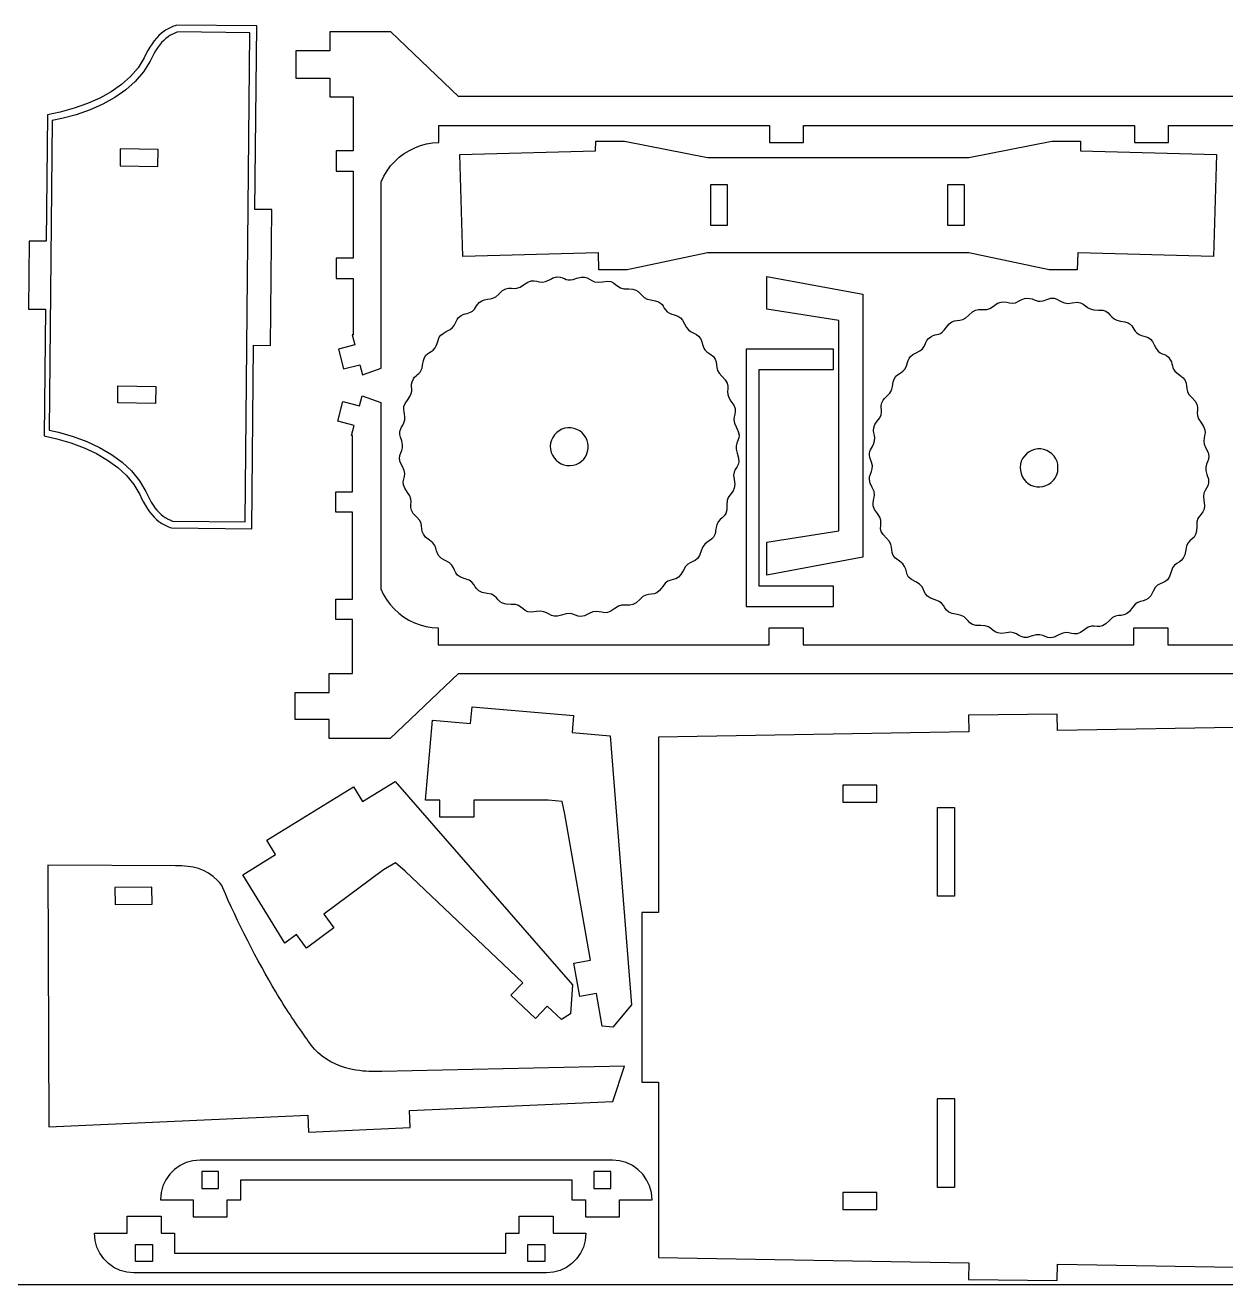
# Model space of a CAD drawing. Extents: x 19 to 601, y 5 to 578.
# Drawn here: x 309.5 to 489.8, y 8.3 to 197.4 of the extents above; entities that cross this region are included whole.
import ezdxf

# ---------------------------------------------------------------- set-up
doc = ezdxf.new("R2010")
doc.units = 0
doc.layers.get('0').update_dxf_attribs({"linetype": 'CONTINUOUS'})

msp = doc.modelspace()

# ---------------------------------------------------------------- linework, layer by layer
at = {"color": 3}
for p, q in [((330.781878, 196.748356), (330.584448, 196.635611)), ((330.982362, 196.85657), (330.781878, 196.748356)), ((331.185997, 196.959753), (330.982362, 196.85657)), ((331.392588, 197.058506), (331.185997, 196.959753)), ((331.602333, 197.152628), (331.392588, 197.058506)), ((331.815131, 197.242019), (331.602333, 197.152628)), ((332.030982, 197.32668), (331.815131, 197.242019)), ((332.249887, 197.40661), (332.030982, 197.32668)), ((344.299893, 197.286942), (332.249887, 197.40661)), ((344.026406, 169.7481), (344.299893, 197.286942)), ((328.909329, 195.050967), (328.576262, 194.602753)), ((329.257274, 195.466633), (328.909329, 195.050967)), ((329.620099, 195.849949), (329.257274, 195.466633)), ((329.997696, 196.200216), (329.620099, 195.849949)), ((330.390072, 196.518135), (329.997696, 196.200216)), ((330.584448, 196.635611), (330.390072, 196.518135)), ((364.441088, 196.412414), (355.272088, 196.412414)), ((355.272088, 196.412414), (355.272088, 193.558114)), ((374.662988, 186.662714), (364.441088, 196.412414)), ((327.666025, 193.062816), (327.392269, 192.484606)), ((327.95466, 193.608677), (327.666025, 193.062816)), ((328.258072, 194.121989), (327.95466, 193.608677)), ((328.576262, 194.602753), (328.258072, 194.121989)), ((350.172088, 193.558114), (350.172088, 189.478114)), ((355.272088, 193.558114), (350.172088, 193.558114)), ((326.477465, 191.018518), (325.338875, 189.685859)), ((327.392269, 192.484606), (326.477465, 191.018518)), ((325.338875, 189.685859), (323.993677, 188.484258)), ((350.172088, 189.478114), (355.272088, 189.478114)), ((355.272088, 189.478114), (355.272088, 186.629314)), ((322.459448, 187.411541), (320.753574, 186.465935)), ((323.993677, 188.484258), (322.459448, 187.411541)), ((318.893225, 185.644468), (316.895989, 184.945867)), ((320.753574, 186.465935), (318.893225, 185.644468)), ((355.272088, 186.629314), (358.790588, 186.629314)), ((358.790588, 186.629314), (358.790588, 178.546214)), ((511.047988, 186.708114), (374.662988, 186.708114)), ((374.662988, 186.708114), (374.662988, 186.662714)), ((312.866609, 183.971033), (312.677803, 164.95917)), ((314.779042, 184.367661), (312.866609, 183.971033)), ((316.895989, 184.945867), (314.779042, 184.367661)), ((371.630088, 179.794214), (371.630088, 182.344214)), ((371.630088, 182.344214), (421.324588, 182.344214)), ((421.324588, 182.344214), (421.324588, 179.794214)), ((426.424588, 179.794214), (426.424588, 182.344214)), ((426.424588, 182.344214), (476.119088, 182.344214)), ((476.119088, 182.344214), (476.119088, 179.794214)), ((481.219088, 179.794214), (481.219088, 182.344214)), ((481.219088, 182.344214), (491.419088, 182.344214)), ((369.804688, 179.577014), (370.712188, 179.729414)), ((370.712188, 179.729414), (371.630088, 179.794214)), ((395.196388, 178.561914), (395.217488, 180.008514)), ((395.217488, 180.008514), (399.514288, 180.008514)), ((399.514288, 180.008514), (411.976788, 177.523114)), ((421.324588, 179.794214), (426.424588, 179.794214)), ((451.256188, 177.523114), (463.718688, 180.008514)), ((463.718688, 180.008514), (468.015488, 180.008514)), ((468.015488, 180.008514), (468.036588, 178.561914)), ((476.119088, 179.794214), (481.219088, 179.794214)), ((358.790588, 178.546214), (356.240588, 178.546214)), ((356.240588, 178.546214), (356.240588, 175.486214)), ((365.708388, 177.576414), (366.442988, 178.130514)), ((366.442988, 178.130514), (367.227388, 178.611714)), ((367.227388, 178.611714), (368.054288, 179.015514)), ((368.054288, 179.015514), (368.915988, 179.338314)), ((368.915988, 179.338314), (369.804688, 179.577014)), ((374.804388, 177.989214), (395.196388, 178.561914)), ((375.233988, 162.695214), (374.804388, 177.989214)), ((468.036588, 178.561914), (488.428588, 177.989214)), ((488.428588, 177.989214), (487.999088, 162.695214)), ((363.867688, 175.530414), (364.414788, 176.270314)), ((364.414788, 176.270314), (365.030188, 176.954414)), ((365.030188, 176.954414), (365.708388, 177.576414)), ((411.976788, 177.523114), (451.256188, 177.523114)), ((356.240588, 175.486214), (358.790588, 175.486214)), ((358.790588, 175.486214), (358.790588, 162.418614)), ((362.998188, 173.910814), (363.394088, 174.741514)), ((363.394088, 174.741514), (363.867688, 175.530414)), ((362.998188, 145.929214), (362.998188, 173.910814)), ((346.57628, 169.722777), (344.026406, 169.7481)), ((346.373698, 149.323783), (346.57628, 169.722777)), ((310.127929, 164.984493), (310.026638, 154.784996)), ((311.32317, 164.972623), (310.127929, 164.984493)), ((312.677803, 164.95917), (311.32317, 164.972623)), ((395.565688, 163.243114), (375.233988, 162.695214)), ((395.633288, 163.243114), (395.565688, 163.243114)), ((395.698288, 160.693114), (395.633288, 163.243114)), ((411.976788, 163.243114), (399.915388, 160.693114)), ((451.256188, 163.243114), (411.976788, 163.243114)), ((463.317688, 160.693114), (451.256188, 163.243114)), ((467.599788, 163.243114), (467.534788, 160.693114)), ((467.667388, 163.243114), (467.599788, 163.243114)), ((487.999088, 162.695214), (467.667388, 163.243114)), ((358.790588, 162.418614), (356.240588, 162.418614)), ((356.240588, 162.418614), (356.240588, 159.358614)), ((356.240588, 159.358614), (358.790588, 159.358614)), ((358.790588, 159.358614), (358.790588, 150.904614)), ((399.915388, 160.693114), (395.698288, 160.693114)), ((420.897388, 154.770314), (420.897388, 159.702214)), ((420.897388, 159.702214), (435.349388, 157.006614)), ((467.534788, 160.693114), (463.317688, 160.693114)), ((435.349388, 157.006614), (435.349388, 117.550714)), ((310.026638, 154.784996), (311.22188, 154.773126)), ((311.22188, 154.773126), (312.576513, 154.759673)), ((312.576513, 154.759673), (312.387708, 135.747911)), ((431.736388, 153.049814), (420.897388, 154.770314)), ((431.736388, 121.507614), (431.736388, 153.049814)), ((359.029388, 149.411914), (356.561188, 148.769514)), ((358.790588, 150.904614), (358.640888, 150.904614)), ((358.640888, 150.904614), (359.029388, 149.411914)), ((343.550338, 121.810364), (343.823824, 149.349106)), ((343.823824, 149.349106), (346.373698, 149.323783)), ((356.561188, 148.769514), (357.335088, 145.796114)), ((430.939688, 148.780614), (417.831288, 148.780614)), ((417.831288, 148.780614), (417.831288, 110.134114)), ((430.939688, 145.713614), (430.939688, 148.780614)), ((357.335088, 145.796114), (359.803388, 146.438614)), ((359.803388, 146.438614), (360.194988, 144.934114)), ((360.194988, 144.934114), (362.998188, 145.929214)), ((419.766588, 113.201114), (419.766588, 145.713614)), ((419.766588, 145.713614), (430.939688, 145.713614)), ((356.479588, 137.948414), (357.253488, 140.921814)), ((357.253488, 140.921814), (359.721788, 140.279214)), ((359.721788, 140.279214), (360.113388, 141.783814)), ((360.113388, 141.783814), (362.916588, 140.788614)), ((362.916588, 140.788614), (362.916588, 112.807014)), ((358.947788, 137.306014), (356.479588, 137.948414)), ((358.559288, 135.813214), (358.947788, 137.306014)), ((312.387708, 135.747911), (314.291888, 135.31348)), ((314.291888, 135.31348), (316.396932, 134.693245)), ((316.396932, 134.693245), (318.379899, 133.955017)), ((358.708988, 135.813214), (358.559288, 135.813214)), ((358.708988, 127.359214), (358.708988, 135.813214)), ((318.379899, 133.955017), (320.22357, 133.097066)), ((320.22357, 133.097066), (321.910325, 132.117468)), ((321.910325, 132.117468), (323.422948, 131.014592)), ((323.422948, 131.014592), (324.744018, 129.786513)), ((324.744018, 129.786513), (325.855915, 128.431404)), ((325.855915, 128.431404), (326.741425, 126.947638)), ((326.741425, 126.947638), (327.003641, 126.363905)), ((356.158988, 124.299214), (356.158988, 127.359214)), ((356.158988, 127.359214), (358.708988, 127.359214)), ((327.003641, 126.363905), (327.281381, 125.81272)), ((327.281381, 125.81272), (327.574536, 125.293183)), ((327.574536, 125.293183), (327.883117, 124.806395)), ((327.883117, 124.806395), (328.207216, 124.351454)), ((328.207216, 124.351454), (328.546837, 123.92896)), ((328.546837, 123.92896), (328.901979, 123.538714)), ((328.901979, 123.538714), (329.272543, 123.180817)), ((329.272543, 123.180817), (329.658528, 122.855168)), ((358.708988, 124.299214), (356.158988, 124.299214)), ((358.708988, 111.231614), (358.708988, 124.299214)), ((329.658528, 122.855168), (329.850534, 122.733955)), ((329.850534, 122.733955), (330.045685, 122.617311)), ((330.045685, 122.617311), (330.243982, 122.505237)), ((330.243982, 122.505237), (330.445428, 122.398031)), ((330.445428, 122.398031), (330.650115, 122.295093)), ((330.650115, 122.295093), (330.857951, 122.196924)), ((330.857951, 122.196924), (331.068932, 122.103325)), ((331.068932, 122.103325), (331.283059, 122.014394)), ((331.283059, 122.014394), (331.500332, 121.930032)), ((331.500332, 121.930032), (343.550338, 121.810364)), ((420.897388, 119.787114), (431.736388, 121.507614)), ((420.897388, 114.855214), (420.897388, 119.787114)), ((435.349388, 117.550714), (420.897388, 114.855214)), ((362.916588, 112.807014), (363.312488, 111.976314)), ((363.312488, 111.976314), (363.786088, 111.187414)), ((430.939688, 113.201114), (419.766588, 113.201114)), ((430.939688, 110.134114), (430.939688, 113.201114)), ((356.158988, 108.171614), (356.158988, 111.231614)), ((356.158988, 111.231614), (358.708988, 111.231614)), ((363.786088, 111.187414), (364.333188, 110.447514)), ((364.333188, 110.447514), (364.948588, 109.763414)), ((364.948588, 109.763414), (365.626788, 109.141414)), ((417.831288, 110.134114), (430.939688, 110.134114)), ((358.708988, 108.171614), (356.158988, 108.171614)), ((358.708988, 100.088514), (358.708988, 108.171614)), ((365.626788, 109.141414), (366.361388, 108.587314)), ((366.361388, 108.587314), (367.145788, 108.106114)), ((367.145788, 108.106114), (367.972688, 107.702314)), ((367.972688, 107.702314), (368.834388, 107.379514)), ((368.834388, 107.379514), (369.723088, 107.140814)), ((369.723088, 107.140814), (370.630588, 106.988414)), ((370.630588, 106.988414), (371.548488, 106.923614)), ((371.548488, 106.923614), (371.548488, 104.373614)), ((421.242988, 104.373614), (421.242988, 106.923614)), ((421.242988, 106.923614), (426.342988, 106.923614)), ((426.342988, 106.923614), (426.342988, 104.373614)), ((476.037488, 104.373614), (476.037488, 106.923614)), ((476.037488, 106.923614), (481.137488, 106.923614)), ((481.137488, 106.923614), (481.137488, 104.373614)), ((371.548488, 104.373614), (421.242988, 104.373614)), ((426.342988, 104.373614), (476.037488, 104.373614)), ((481.137488, 104.373614), (491.337488, 104.373614)), ((355.190488, 97.239714), (355.190488, 100.088514)), ((355.190488, 100.088514), (358.708988, 100.088514)), ((374.581388, 100.055114), (364.359488, 90.305414)), ((374.581388, 100.009714), (374.581388, 100.055114)), ((510.966388, 100.009714), (374.581388, 100.009714)), ((350.090488, 93.159714), (350.090488, 97.239714)), ((350.090488, 97.239714), (355.190488, 97.239714)), ((376.415387, 92.557714), (376.639087, 95.097814)), ((376.639087, 95.097814), (391.880087, 93.755814)), ((355.190488, 93.159714), (350.090488, 93.159714)), ((355.190488, 90.305414), (355.190488, 93.159714)), ((369.628387, 81.076814), (370.683787, 93.062314)), ((370.683787, 93.062314), (376.415387, 92.557714)), ((391.880087, 93.755814), (391.656487, 91.215614)), ((464.513487, 93.974214), (451.196987, 93.821114)), ((451.196987, 93.821114), (451.226087, 91.300014)), ((464.541687, 91.523814), (464.513487, 93.974214)), ((391.656487, 91.215614), (397.388187, 90.710914)), ((451.226087, 91.300014), (404.663087, 90.517514)), ((509.172087, 92.273814), (464.541687, 91.523814)), ((364.359488, 90.305414), (355.190488, 90.305414)), ((397.388187, 90.710914), (400.586487, 50.320814)), ((404.663087, 90.517514), (404.663087, 64.220014)), ((360.185775, 80.875755), (365.09218, 83.881239)), ((365.09218, 83.881239), (391.700217, 53.326259)), ((345.806965, 75.058219), (358.853719, 83.050142)), ((358.853719, 83.050142), (360.185775, 80.875755)), ((371.797887, 81.075614), (369.628387, 81.076814)), ((371.796387, 78.525614), (371.797887, 81.075614)), ((376.897787, 81.072914), (376.896387, 78.522814)), ((388.072287, 81.066614), (376.897787, 81.072914)), ((390.173687, 80.859914), (388.072287, 81.066614)), ((390.582487, 78.958014), (390.173687, 80.859914)), ((376.896387, 78.522814), (371.796387, 78.525614)), ((394.434787, 57.038714), (390.582487, 78.958014)), ((347.139025, 72.883691), (345.806965, 75.058219)), ((342.232409, 69.878131), (347.139025, 72.883691)), ((332.113196, 71.225199), (312.914023, 71.300623)), ((312.914023, 71.300623), (313.057346, 32.03105)), ((363.345444, 70.586638), (354.361525, 63.941313)), ((365.157105, 71.671235), (363.345444, 70.586638)), ((366.617613, 70.386), (365.157105, 71.671235)), ((384.241378, 53.655856), (366.617613, 70.386)), ((348.517363, 59.618262), (342.232409, 69.878131)), ((354.361525, 63.941313), (355.878075, 61.891268)), ((404.663087, 64.220014), (402.113087, 64.220014)), ((402.113087, 64.220014), (402.113087, 38.720014)), ((350.261499, 60.908425), (348.517363, 59.618262)), ((351.777909, 58.858377), (350.261499, 60.908425)), ((355.878075, 61.891268), (351.777909, 58.858377)), ((391.923387, 56.597514), (394.434787, 57.038714)), ((392.806187, 51.574514), (391.923387, 56.597514)), ((382.485685, 51.806659), (384.241378, 53.655856)), ((391.700217, 53.326259), (391.414316, 48.970341)), ((386.184568, 48.295496), (382.485685, 51.806659)), ((395.317587, 52.015714), (392.806187, 51.574514)), ((396.176187, 47.130214), (395.317587, 52.015714)), ((387.94012, 50.144689), (386.184568, 48.295496)), ((390.054609, 48.137433), (387.94012, 50.144689)), ((400.586487, 50.320814), (397.764387, 46.990314)), ((391.414316, 48.970341), (390.054609, 48.137433)), ((397.764387, 46.990314), (396.176187, 47.130214)), ((399.51527, 41.144537), (363.115007, 40.35502)), ((397.791313, 35.834318), (399.51527, 41.144537)), ((402.113087, 38.720014), (404.663087, 38.720014)), ((404.663087, 38.720014), (404.663087, 12.400014)), ((367.237617, 34.463004), (397.791313, 35.834318)), ((367.34953, 31.915469), (367.237617, 34.463004)), ((313.057346, 32.03105), (351.952971, 33.777026)), ((351.952971, 33.777026), (352.064231, 31.243882)), ((352.064231, 31.243882), (367.34953, 31.915469)), ((333.721187, 26.644814), (332.796787, 26.204214)), ((334.723787, 26.921714), (333.721187, 26.644814)), ((335.787387, 27.017814), (334.723787, 26.921714)), ((397.739787, 27.017814), (335.787387, 27.017814)), ((398.803487, 26.921714), (397.739787, 27.017814)), ((399.805987, 26.644814), (398.803487, 26.921714)), ((400.730387, 26.204214), (399.805987, 26.644814)), ((331.250987, 24.900314), (330.663787, 24.071214)), ((331.967687, 25.617014), (331.250987, 24.900314)), ((332.796787, 26.204214), (331.967687, 25.617014)), ((401.559487, 25.617014), (400.730387, 26.204214)), ((402.276187, 24.900314), (401.559487, 25.617014)), ((402.863387, 24.071214), (402.276187, 24.900314)), ((330.223187, 23.146814), (329.946287, 22.144214)), ((330.663787, 24.071214), (330.223187, 23.146814)), ((341.904687, 21.080614), (341.904687, 24.049214)), ((341.904687, 24.049214), (391.622487, 24.049214)), ((391.622487, 24.049214), (391.622487, 21.080614)), ((403.303987, 23.146814), (402.863387, 24.071214)), ((403.580887, 22.144214), (403.303987, 23.146814)), ((329.946287, 22.144214), (329.850187, 21.080614)), ((329.850187, 21.080614), (334.759787, 21.080614)), ((334.759787, 21.080614), (334.759787, 18.530614)), ((339.859787, 18.530614), (339.859787, 21.080614)), ((339.859787, 21.080614), (341.904687, 21.080614)), ((391.622487, 21.080614), (393.667287, 21.080614)), ((393.667287, 21.080614), (393.667287, 18.530614)), ((398.767287, 18.530614), (398.767287, 21.080614)), ((398.767287, 21.080614), (403.676987, 21.080614)), ((403.676987, 21.080614), (403.580887, 22.144214)), ((324.828987, 16.039914), (324.828987, 18.589914)), ((324.828987, 18.589914), (329.928987, 18.589914)), ((329.928987, 18.589914), (329.928987, 16.039914)), ((334.759787, 18.530614), (339.859787, 18.530614)), ((383.736487, 16.039914), (383.736487, 18.589914)), ((383.736487, 18.589914), (388.836487, 18.589914)), ((388.836487, 18.589914), (388.836487, 16.039914)), ((393.667287, 18.530614), (398.767287, 18.530614)), ((320.015487, 14.976314), (319.919387, 16.039914)), ((319.919387, 16.039914), (324.828987, 16.039914)), ((329.928987, 16.039914), (331.973887, 16.039914)), ((331.973887, 16.039914), (331.973887, 13.071314)), ((381.691687, 13.071314), (381.691687, 16.039914)), ((381.691687, 16.039914), (383.736487, 16.039914)), ((388.836487, 16.039914), (393.746187, 16.039914)), ((393.746187, 16.039914), (393.650087, 14.976314)), ((320.292387, 13.973714), (320.015487, 14.976314)), ((320.732987, 13.049314), (320.292387, 13.973714)), ((393.373187, 13.973714), (392.932587, 13.049314)), ((393.650087, 14.976314), (393.373187, 13.973714)), ((321.320187, 12.220214), (320.732987, 13.049314)), ((322.036887, 11.503514), (321.320187, 12.220214)), ((322.865987, 10.916314), (322.036887, 11.503514)), ((331.973887, 13.071314), (381.691687, 13.071314)), ((391.628687, 11.503514), (390.799587, 10.916314)), ((392.345387, 12.220214), (391.628687, 11.503514)), ((392.932587, 13.049314), (392.345387, 12.220214)), ((404.663087, 12.400014), (451.225787, 11.617514)), ((451.225787, 11.617514), (451.196987, 9.118814)), ((464.513487, 8.965714), (464.541387, 11.393914)), ((464.541387, 11.393914), (509.172087, 10.643814)), ((323.790387, 10.475714), (322.865987, 10.916314)), ((324.792987, 10.198814), (323.790387, 10.475714)), ((325.856587, 10.102714), (324.792987, 10.198814)), ((387.808987, 10.102714), (325.856587, 10.102714)), ((388.872687, 10.198814), (387.808987, 10.102714)), ((389.875187, 10.475714), (388.872687, 10.198814)), ((390.799587, 10.916314), (389.875187, 10.475714)), ((451.196987, 9.118814), (464.513487, 8.965714))]:
    msp.add_line(p, q, dxfattribs=at)
at = {"color": 1}
for p, q in [((330.019373, 194.788031), (329.710492, 194.41888)), ((330.33803, 195.124483), (330.019373, 194.788031)), ((330.666374, 195.429438), (330.33803, 195.124483)), ((330.977591, 195.68136), (330.666374, 195.429438)), ((331.101139, 195.756036), (330.977591, 195.68136)), ((331.276845, 195.856497), (331.101139, 195.756036)), ((331.455308, 195.952529), (331.276845, 195.856497)), ((331.636733, 196.044832), (331.455308, 195.952529)), ((331.821115, 196.132705), (331.636733, 196.044832)), ((332.008459, 196.216749), (331.821115, 196.132705)), ((332.198864, 196.296862), (332.008459, 196.216749)), ((332.392325, 196.372545), (332.198864, 196.296862)), ((332.425548, 196.384715), (332.392325, 196.372545)), ((343.269813, 196.277022), (332.425548, 196.384715)), ((342.540517, 122.840443), (343.269813, 196.277022)), ((328.845059, 193.11071), (328.578335, 192.606134)), ((329.122938, 193.580574), (328.845059, 193.11071)), ((329.411485, 194.01683), (329.122938, 193.580574)), ((329.710492, 194.41888), (329.411485, 194.01683)), ((328.288949, 191.994777), (327.302502, 190.413895)), ((328.578335, 192.606134), (328.288949, 191.994777)), ((327.302502, 190.413895), (326.069612, 188.970967)), ((324.627952, 187.68312), (323.000474, 186.545426)), ((326.069612, 188.970967), (324.627952, 187.68312)), ((321.207713, 185.55128), (319.268216, 184.695198)), ((323.000474, 186.545426), (321.207713, 185.55128)), ((317.199128, 183.971509), (315.017198, 183.375147)), ((319.268216, 184.695198), (317.199128, 183.971509)), ((313.571752, 183.075586), (313.110495, 136.629177)), ((315.017198, 183.375147), (313.571752, 183.075586)), ((313.110495, 136.629177), (314.549705, 136.300868)), ((314.549705, 136.300868), (316.719364, 135.661591)), ((316.719364, 135.661591), (318.773671, 134.896853)), ((318.773671, 134.896853), (320.695783, 134.002322)), ((320.695783, 134.002322), (322.468447, 132.972867)), ((322.468447, 132.972867), (324.073009, 131.802976)), ((324.073009, 131.802976), (325.488807, 130.486651)), ((325.488807, 130.486651), (326.692798, 129.019623)), ((326.692798, 129.019623), (327.647656, 127.419562)), ((327.647656, 127.419562), (327.924842, 126.802479)), ((327.924842, 126.802479), (328.181493, 126.292805)), ((328.181493, 126.292805), (328.449984, 125.817315)), ((328.449984, 125.817315), (328.729812, 125.375615)), ((328.729812, 125.375615), (329.020775, 124.967705)), ((329.020775, 124.967705), (329.322263, 124.592393)), ((329.322263, 124.592393), (329.634174, 124.249578)), ((329.634174, 124.249578), (329.9564, 123.938363)), ((329.9564, 123.938363), (330.26255, 123.68011)), ((330.26255, 123.68011), (330.38459, 123.602994)), ((330.38459, 123.602994), (330.558269, 123.499265)), ((330.558269, 123.499265), (330.734787, 123.399507)), ((330.734787, 123.399507), (330.914346, 123.303819)), ((330.914346, 123.303819), (331.096944, 123.212101)), ((331.096944, 123.212101), (331.282585, 123.124653)), ((331.282585, 123.124653), (331.47136, 123.040675)), ((331.47136, 123.040675), (331.663278, 122.960965)), ((331.663278, 122.960965), (331.696252, 122.948137)), ((331.696252, 122.948137), (342.540517, 122.840443))]:
    msp.add_line(p, q, dxfattribs=at)
at = {"color": 7}
for p, q in [((323.801122, 178.822594), (323.7758, 176.27272)), ((329.493042, 178.766068), (323.801122, 178.822594)), ((329.467719, 176.216194), (329.493042, 178.766068)), ((323.7758, 176.27272), (329.467719, 176.216194)), ((415.024288, 173.443114), (412.474288, 173.443114)), ((412.474288, 173.443114), (412.474288, 167.407914)), ((415.024288, 167.407914), (415.024288, 173.443114)), ((450.603788, 173.443114), (448.053788, 173.443114)), ((448.053788, 173.443114), (448.053788, 167.407914)), ((450.603788, 167.407914), (450.603788, 173.443114)), ((412.474288, 167.407914), (415.024288, 167.407914)), ((448.053788, 167.407914), (450.603788, 167.407914)), ((323.422478, 140.694974), (323.447801, 143.244848)), ((323.447801, 143.244848), (329.13972, 143.188322)), ((329.13972, 143.188322), (329.114398, 140.638448)), ((329.114398, 140.638448), (323.422478, 140.694974)), ((437.447387, 83.330914), (432.347387, 83.330914)), ((432.347387, 83.330914), (432.347387, 80.780914)), ((437.447387, 80.780914), (437.447387, 83.330914)), ((432.347387, 80.780914), (437.447387, 80.780914)), ((446.520287, 66.660014), (446.520287, 79.977414)), ((446.520287, 79.977414), (449.070287, 79.977414)), ((449.070287, 79.977414), (449.070287, 66.660014)), ((328.566232, 67.993486), (323.010151, 67.973206)), ((323.010151, 67.973206), (323.019374, 65.423158)), ((328.575454, 65.443438), (328.566232, 67.993486)), ((449.070287, 66.660014), (446.520287, 66.660014)), ((323.019374, 65.423158), (328.575454, 65.443438)), ((446.520287, 22.940314), (446.520287, 36.257614)), ((446.520287, 36.257614), (449.070287, 36.257614)), ((449.070287, 36.257614), (449.070287, 22.940314)), ((338.584787, 25.324314), (336.034787, 25.324314)), ((336.034787, 25.324314), (336.034787, 22.774314)), ((338.584787, 22.774314), (338.584787, 25.324314)), ((397.492287, 25.324314), (394.942287, 25.324314)), ((394.942287, 25.324314), (394.942287, 22.774314)), ((397.492287, 22.774314), (397.492287, 25.324314)), ((336.034787, 22.774314), (338.584787, 22.774314)), ((394.942287, 22.774314), (397.492287, 22.774314)), ((449.070287, 22.940314), (446.520287, 22.940314)), ((437.447387, 22.159214), (432.347387, 22.159214)), ((432.347387, 22.159214), (432.347387, 19.609214)), ((437.447387, 19.609214), (437.447387, 22.159214)), ((432.347387, 19.609214), (437.447387, 19.609214)), ((326.103987, 14.346214), (328.653987, 14.346214)), ((326.103987, 11.796214), (326.103987, 14.346214)), ((328.653987, 14.346214), (328.653987, 11.796214)), ((385.011487, 14.346214), (387.561487, 14.346214)), ((385.011487, 11.796214), (385.011487, 14.346214)), ((387.561487, 14.346214), (387.561487, 11.796214)), ((328.653987, 11.796214), (326.103987, 11.796214)), ((387.561487, 11.796214), (385.011487, 11.796214))]:
    msp.add_line(p, q, dxfattribs=at)
at = {"color": 175}
msp.add_line((599.466187, 8.307914), (19.466187, 8.307914), dxfattribs=at)
at = {"color": 3}
for points in [[(384.391088, 158.407614), (386.205788, 159.922714), (386.575688, 158.165414), (388.274188, 159.180714)], [(388.274188, 159.180714), (388.728488, 159.452314), (388.840388, 159.536214), (389.380988, 159.608314)], [(389.380988, 159.608314), (390.798188, 159.600714), (390.730088, 158.737214), (392.396088, 159.405514)], [(392.396088, 159.405514), (394.284288, 160.162914), (394.244988, 158.452414), (396.215188, 158.891314)], [(396.215188, 158.891314), (398.487688, 159.397614), (397.887088, 157.633714), (400.175388, 157.809814)], [(377.315988, 155.253714), (378.378188, 156.943414), (379.452888, 155.634814), (380.676488, 157.036314)], [(380.676488, 157.036314), (382.230688, 158.816514), (382.871688, 157.139114), (384.391088, 158.407614)], [(400.175388, 157.809814), (402.083088, 157.956614), (401.739388, 156.352814), (403.478888, 156.157014)], [(462.951588, 156.230414), (464.839888, 156.987814), (464.800588, 155.277314), (466.770688, 155.716214)], [(374.999788, 153.819814), (375.933288, 154.385014), (376.405288, 153.805114), (377.315988, 155.253714)], [(403.478888, 156.157014), (405.544488, 155.924514), (405.092888, 155.121614), (405.941388, 154.391614)], [(451.232088, 153.861214), (452.786188, 155.641414), (453.427188, 153.964014), (454.946588, 155.232514)], [(454.946588, 155.232514), (456.761388, 156.747614), (457.131188, 154.990314), (458.829688, 156.005614)], [(458.829688, 156.005614), (459.283988, 156.277214), (459.395988, 156.361114), (459.936488, 156.433214)], [(459.936488, 156.433214), (461.353788, 156.425614), (461.285588, 155.562114), (462.951588, 156.230414)], [(466.770688, 155.716214), (469.043188, 156.222514), (468.442688, 154.458614), (470.730888, 154.634714)], [(372.775388, 151.406514), (374.594088, 152.187514), (373.776088, 153.078914), (374.999788, 153.819814)], [(405.941388, 154.391614), (406.862488, 153.599314), (407.816188, 154.248714), (408.527788, 152.593214)], [(447.871488, 152.078614), (448.933688, 153.768314), (450.008388, 152.459714), (451.232088, 153.861214)], [(470.730888, 154.634714), (472.638588, 154.781514), (472.294888, 153.177714), (474.034388, 152.981914)], [(371.077588, 148.947414), (371.713688, 149.843014), (371.204888, 150.732114), (372.775388, 151.406514)], [(408.527788, 152.593214), (409.309988, 150.773214), (410.199188, 151.593514), (410.940888, 150.368714)], [(445.555288, 150.644714), (446.488888, 151.209914), (446.960788, 150.630014), (447.871488, 152.078614)], [(474.034388, 152.981914), (476.099988, 152.749414), (475.648288, 151.946514), (476.496988, 151.216514)], [(410.940888, 150.368714), (411.505888, 149.435514), (410.926888, 148.962414), (412.374888, 148.052614)], [(443.330888, 148.231414), (445.149588, 149.012414), (444.331588, 149.903814), (445.555288, 150.644714)], [(476.496988, 151.216514), (477.417988, 150.424214), (478.371788, 151.073614), (479.083288, 149.418114)], [(479.083288, 149.418114), (479.865488, 147.598114), (480.754688, 148.418414), (481.496388, 147.193614)], [(369.211488, 146.357914), (369.457388, 148.542914), (370.361088, 147.938614), (371.077588, 148.947414)], [(412.374888, 148.052614), (414.064588, 146.990914), (412.756188, 145.915514), (414.157588, 144.691914)], [(441.633088, 145.772314), (442.269188, 146.667914), (441.760388, 147.557014), (443.330888, 148.231414)], [(367.828488, 144.297814), (368.306588, 145.069114), (369.065088, 145.056714), (369.211488, 146.357914)], [(439.767188, 143.182814), (440.012888, 145.367814), (440.916588, 144.763514), (441.633088, 145.772314)], [(481.496388, 147.193614), (482.061488, 146.260414), (481.482388, 145.787314), (482.930388, 144.877514)], [(366.942288, 141.138014), (368.208288, 142.660414), (367.074688, 143.081814), (367.828488, 144.297814)], [(414.157588, 144.691914), (415.937888, 143.137414), (414.259988, 142.496614), (415.528788, 140.977614)], [(482.930388, 144.877514), (484.620088, 143.815814), (483.311688, 142.740414), (484.713088, 141.516814)], [(438.383988, 141.122714), (438.862188, 141.894014), (439.620788, 141.881614), (439.767188, 143.182814)], [(366.399188, 137.705214), (367.011688, 139.084114), (365.681888, 139.622314), (366.942288, 141.138014)], [(415.528788, 140.977614), (417.043588, 139.164014), (415.286988, 138.792614), (416.301788, 137.094814)], [(437.497788, 137.962914), (438.763988, 139.485314), (437.630188, 139.906714), (438.383988, 141.122714)], [(484.713088, 141.516814), (486.493388, 139.962314), (484.815588, 139.321514), (486.084288, 137.802514)], [(366.073788, 134.987014), (365.440288, 136.677114), (365.927988, 136.644514), (366.399188, 137.705214)], [(416.301788, 137.094814), (417.514688, 135.065514), (415.720888, 134.974014), (416.458188, 133.138114)], [(436.954688, 134.530114), (437.567188, 135.909014), (436.237388, 136.447214), (437.497788, 137.962914)], [(486.084288, 137.802514), (487.599088, 135.988914), (485.842488, 135.617514), (486.857288, 133.919714)], [(366.187688, 131.153414), (364.999988, 133.141614), (366.705088, 133.303214), (366.073788, 134.987014)], [(436.629488, 131.811914), (435.995788, 133.502014), (436.483588, 133.469414), (436.954688, 134.530114)], [(416.458188, 133.138114), (417.338688, 130.945914), (415.552688, 131.133614), (415.993488, 129.206114)], [(486.857288, 133.919714), (488.070188, 131.890414), (486.276388, 131.798914), (487.013688, 129.963014)], [(366.961288, 127.269714), (365.445788, 129.084314), (367.203188, 129.453414), (366.187688, 131.153414)], [(436.743188, 127.978314), (435.555588, 129.966514), (437.260588, 130.128114), (436.629488, 131.811914)], [(415.993488, 129.206114), (416.520388, 126.902414), (414.786188, 127.369714), (414.919588, 125.395014)], [(487.013688, 129.963014), (487.894188, 127.770814), (486.108188, 127.958514), (486.548988, 126.031014)], [(368.332088, 123.555414), (366.552288, 125.110114), (368.229188, 125.751614), (366.961288, 127.269714)], [(437.516788, 124.094614), (436.001288, 125.909214), (437.758688, 126.278314), (436.743188, 127.978314)], [(414.919588, 125.395014), (415.078888, 123.036514), (413.439588, 123.770114), (413.262588, 121.798914)], [(486.548988, 126.031014), (487.075888, 123.727314), (485.341688, 124.194614), (485.475088, 122.219914)], [(370.267588, 120.101114), (368.265988, 121.358214), (369.822988, 122.253114), (368.332088, 123.555414)], [(438.887588, 120.380314), (437.107788, 121.935014), (438.784688, 122.576514), (437.516788, 124.094614)], [(413.262588, 121.798914), (413.051288, 119.445414), (411.546488, 120.425214), (411.063488, 118.506414)], [(485.475088, 122.219914), (485.634388, 119.861414), (483.995088, 120.595014), (483.818088, 118.623814)], [(372.719988, 116.992214), (370.545488, 117.920714), (371.943688, 119.048414), (370.267588, 120.101114)], [(440.823088, 116.926014), (438.821688, 118.183114), (440.378588, 119.078014), (438.887588, 120.380314)], [(411.063488, 118.506414), (410.486588, 116.214514), (409.153288, 117.417814), (408.376388, 115.598314)], [(483.818088, 118.623814), (483.606788, 116.270314), (482.101988, 117.250114), (481.618988, 115.331314)], [(375.627688, 114.305214), (373.336188, 114.881414), (374.538288, 116.215714), (372.719988, 116.992214)], [(408.376388, 115.598314), (407.448788, 113.426014), (406.318588, 114.821114), (405.267588, 113.146914)], [(443.275488, 113.817114), (441.100988, 114.745614), (442.499188, 115.873314), (440.823088, 116.926014)], [(378.920088, 112.106214), (376.565988, 112.317614), (377.545188, 113.823114), (375.627688, 114.305214)], [(446.183288, 111.130114), (443.891688, 111.706314), (445.093888, 113.040614), (443.275488, 113.817114)], [(481.618988, 115.331314), (481.042088, 113.039414), (479.708788, 114.242714), (478.931888, 112.423214)], [(382.515688, 110.449214), (380.158388, 110.289914), (380.890388, 111.929314), (378.920088, 112.106214)], [(405.267588, 113.146914), (404.011188, 111.145214), (403.114288, 112.701214), (401.813288, 111.211314)], [(478.931888, 112.423214), (478.004388, 110.250914), (476.874088, 111.646014), (475.823188, 109.971814)], [(386.327288, 109.375314), (384.021888, 108.848814), (384.491588, 110.582714), (382.515688, 110.449214)], [(390.070888, 108.837314), (388.282488, 108.099214), (388.125788, 109.786014), (386.327288, 109.375314)], [(394.215988, 109.067114), (392.095788, 107.799514), (392.275488, 109.747114), (390.070888, 108.837314)], [(398.098588, 109.839914), (396.285288, 108.325414), (395.913088, 110.081714), (394.215988, 109.067114)], [(401.813288, 111.211314), (400.258588, 109.430814), (399.617888, 111.108814), (398.098588, 109.839914)], [(449.475588, 108.931114), (447.121488, 109.142514), (448.100688, 110.648014), (446.183288, 111.130114)], [(475.823188, 109.971814), (474.566688, 107.970114), (473.669788, 109.526114), (472.368788, 108.036214)], [(453.071188, 107.274114), (450.713888, 107.114814), (451.445888, 108.754214), (449.475588, 108.931114)], [(472.368788, 108.036214), (470.814088, 106.255714), (470.173388, 107.933714), (468.654188, 106.664814)], [(456.882888, 106.200214), (454.577388, 105.673714), (455.047088, 107.407614), (453.071188, 107.274114)], [(460.626388, 105.662214), (458.838088, 104.924114), (458.681388, 106.610914), (456.882888, 106.200214)], [(464.771588, 105.892014), (462.651288, 104.624414), (462.831088, 106.572014), (460.626388, 105.662214)], [(468.654188, 106.664814), (466.840888, 105.150314), (466.468588, 106.906614), (464.771588, 105.892014)], [(338.457639, 68.96691), (336.605448, 70.853971), (334.703619, 71.169198), (332.113196, 71.225199)], [(339.187718, 67.919975), (338.947336, 68.474588), (338.992611, 68.421856), (338.457639, 68.96691)], [(347.146953, 52.302884), (344.405256, 56.888144), (341.33595, 62.960936), (339.187718, 67.919975)], [(351.601436, 45.524556), (350.004747, 47.798527), (348.576664, 49.911694), (347.146953, 52.302884)], [(353.526955, 43.152758), (352.77177, 43.856841), (352.18448, 44.694353), (351.601436, 45.524556)], [(359.193571, 40.534861), (357.108123, 40.869619), (355.086116, 41.698636), (353.526955, 43.152758)], [(363.115007, 40.35502), (361.658727, 40.317873), (360.660318, 40.299243), (359.193571, 40.534861)]]:
    msp.add_open_spline(points, degree=3, dxfattribs=at)
at = {"color": 7}
for points in [[(391.036488, 136.972214), (389.793288, 136.881214), (388.673388, 135.884114), (388.439488, 134.659814)], [(393.942188, 135.062314), (393.532588, 136.239414), (392.279888, 137.063214), (391.036488, 136.972214)], [(388.439488, 134.659814), (388.205588, 133.435514), (388.878888, 132.095714), (390.000988, 131.552914)], [(394.049988, 133.587814), (394.078488, 134.078514), (394.123488, 134.541514), (393.942188, 135.062314)], [(393.406288, 132.257014), (393.766588, 132.674314), (393.895588, 133.121214), (394.049988, 133.587814)], [(461.592088, 133.797114), (460.348788, 133.706114), (459.228988, 132.709014), (458.994988, 131.484714)], [(464.497788, 131.887214), (464.088188, 133.064314), (462.835488, 133.888114), (461.592088, 133.797114)], [(390.000988, 131.552914), (391.123288, 131.010014), (392.591488, 131.313614), (393.406288, 132.257014)], [(458.994988, 131.484714), (458.761188, 130.260414), (459.434488, 128.920614), (460.556488, 128.377814)], [(464.605588, 130.412714), (464.633988, 130.903414), (464.678988, 131.366414), (464.497788, 131.887214)], [(460.556488, 128.377814), (461.678788, 127.834914), (463.146988, 128.138514), (463.961788, 129.081914)], [(463.961788, 129.081914), (464.322188, 129.499214), (464.451188, 129.946114), (464.605588, 130.412714)]]:
    msp.add_open_spline(points, degree=3, dxfattribs=at)

doc.saveas('drawing.dxf')
